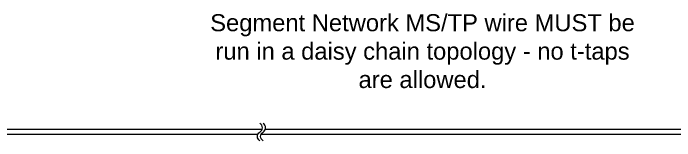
# Model space of a CAD drawing. Header units: inches. Extents: x -60 to 2005, y -577 to 104.
# Drawn here: x 562.2 to 582.19, y -380.51 to -376.67 of the extents above; entities that cross this region are included whole.
import ezdxf

# ---------------------------------------------------------------- set-up
doc = ezdxf.new("R2010")
doc.units = ezdxf.units.IN
doc.header["$MEASUREMENT"] = 0
doc.layers.get('0').update_dxf_attribs({"lineweight": 5})
doc.layers.add('WS_DETAIL', color=7, linetype='Continuous', lineweight=5)
doc.layers.add('WS_LowVoltage', color=6, linetype='Continuous', lineweight=5)
doc.styles.add('ARIAL', font='arial.ttf')

# ---------------------------------------------------------------- blocks, each defined once
blk = doc.blocks.new('G_ENDLINE')
blk.add_lwpolyline([(0.0866, 0, -0.57735), (0, 0, 0.57735), (-0.0866, 0, 0.57735)], format="xyb")

msp = doc.modelspace()

# ---------------------------------------------------------------- linework, layer by layer
at = {"layer": 'WS_LowVoltage'}
for p, q in [((552.502, -380.169), (569.722, -380.169)), ((569.819, -380.169), (586.269, -380.169)), ((552.479, -380.321), (569.593, -380.321)), ((569.689, -380.321), (586.154, -380.321))]:
    msp.add_line(p, q, dxfattribs=at)

# ---------------------------------------------------------------- block references
at = {"layer": 'WS_DETAIL', "xscale": 3.011391076596517, "yscale": 3.011391076596517, "zscale": 3.011391076596517, "rotation": 270}
for p in [(569.654, -380.253), (569.75, -380.253)]:
    msp.add_blockref('G_ENDLINE', p, dxfattribs=at)

# ---------------------------------------------------------------- texts
at = {"linetype": 'Continuous', "insert": (574.568, -377.818), "char_height": 0.51341, "width": 13.13281, "attachment_point": 5, "style": 'ARIAL'}
msp.add_mtext('Segment Network MS/TP wire MUST be run in a daisy chain topology - no t-taps are allowed.', dxfattribs=at)

doc.saveas('drawing.dxf')
